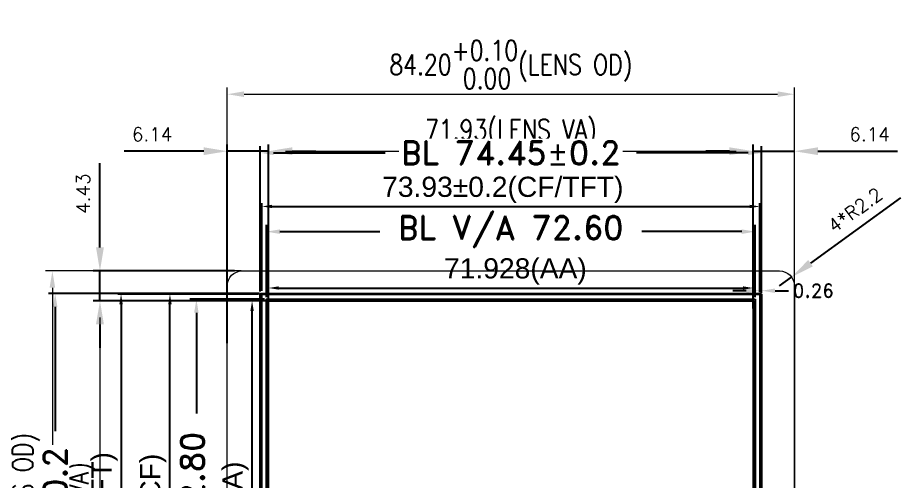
# Model space of a CAD drawing. Header units: millimetres. Extents: x 427 to 2444, y 137 to 817.
# Drawn here: x 1529.3 to 1660.4, y 337.4 to 406.3 of the extents above; entities that cross this region are included whole.
import ezdxf

# ---------------------------------------------------------------- set-up
doc = ezdxf.new("R2010")
doc.units = ezdxf.units.MM
for name, color, linetype in [('DIM', 4, 'Continuous'), ('L90', 1, 'Continuous'), ('L91', 3, 'Continuous'), ('L92', 5, 'Continuous'), ('LCD_FPC', 22, 'Continuous')]:
    doc.layers.add(name, color=color, linetype=linetype)
doc.styles.add('Panel', font='arial.ttf')
doc.styles.add('ROMANS', font='romans.shx', dxfattribs={"width": 0.8})
doc.styles.get("Standard").update_dxf_attribs({"font": 'txt', "bigfont": 'gbcbig.shx'})
doc.styles.add('标注', font='romand.shx')
doc.dimstyles.new('AM_ISO', dxfattribs={"dimtxt": 2, "dimasz": 3.5, "dimexe": 1, "dimexo": 1, "dimgap": 1.5, "dimtad": 1, "dimzin": 9, "dimdsep": 46, "dimtxsty": 'Standard', "dimcen": 0, "dimclrd": 256, "dimclre": 256, "dimclrt": 256, "dimadec": 0, "dimazin": 2, "dimtp": 0.1, "dimtm": 0.1, "dimtfac": 1, "dimtmove": 0, "dimatfit": 3, "dimfxl": 1, "dimtolj": 1, "dimlwd": -1, "dimlwe": -1, "dimarcsym": 1})
doc.dimstyles.new('ISO-25$0', dxfattribs={"dimtxt": 2, "dimasz": 2, "dimexe": 1, "dimexo": 0.3, "dimgap": 0.6, "dimtad": 0, "dimzin": 1, "dimdsep": 46, "dimtxsty": '标注', "dimcen": 0, "dimclrd": 3, "dimclre": 3, "dimclrt": 3, "dimadec": 0, "dimazin": 0, "dimtfac": 1, "dimtmove": 0, "dimatfit": 3, "dimfxl": 1, "dimtolj": 1, "dimarcsym": 0})
doc.dimstyles.new('Panel', dxfattribs={"dimtxt": 3, "dimasz": 1.5, "dimexe": 0.5, "dimexo": 0.5, "dimgap": 0.5, "dimtad": 1, "dimdec": 4, "dimdsep": 46, "dimtxsty": 'Panel', "dimcen": 1.5, "dimclrd": 6, "dimclre": 6, "dimclrt": 6, "dimadec": 0, "dimazin": 0, "dimtfac": 1, "dimtdec": 4, "dimtmove": 0, "dimatfit": 3, "dimfxl": 1, "dimarcsym": 0})
doc.dimstyles.new('ZX', dxfattribs={"dimtxt": 6, "dimasz": 2.5, "dimexe": 1, "dimexo": 0, "dimgap": 0.4, "dimtad": 1, "dimlfac": -1, "dimzin": 1, "dimdsep": 46, "dimtxsty": 'ROMANS', "dimcen": 2.5, "dimclre": 4, "dimadec": 0, "dimazin": 0, "dimtfac": 1, "dimtmove": 0, "dimatfit": 3, "dimfxl": 1, "dimtolj": 1, "dimtzin": 0, "dimlwd": 13, "dimlwe": 13, "dimarcsym": 0})
doc.dimstyles.new('ZX-0.2', dxfattribs={"dimtxt": 6, "dimasz": 2.5, "dimexe": 1, "dimexo": 0, "dimgap": 0.4, "dimtad": 1, "dimlfac": -1, "dimzin": 1, "dimdsep": 46, "dimtxsty": 'ROMANS', "dimcen": 2.5, "dimclre": 4, "dimadec": 0, "dimazin": 0, "dimtol": 1, "dimtm": 0.2, "dimtfac": 1, "dimtmove": 0, "dimatfit": 3, "dimfxl": 1, "dimtolj": 1, "dimtzin": 0, "dimlwd": 13, "dimlwe": 13, "dimarcsym": 1})

# ---------------------------------------------------------------- blocks, each defined once
blk = doc.blocks.new('*D185')
at = {"layer": 'Defpoints', "color": 0}
for p in [(1562.56, 368.67), (1534.49, 284.47), (1575.45, 284.47)]:
    blk.add_point(p, dxfattribs=at)
at = {"layer": 'DIM', "color": 4, "lineweight": 13}
for p, q in [((1562.56, 368.67), (1533.49, 368.67)), ((1575.45, 284.47), (1533.49, 284.47))]:
    blk.add_line(p, q, dxfattribs=at)
at = {"layer": 'DIM', "color": 0, "lineweight": 13}
blk.add_line((1534.49, 366.17), (1534.49, 286.97), dxfattribs=at)
at = {"layer": 'DIM', "color": 0}
for points in [[(1534.08, 366.17), (1534.91, 366.17), (1534.49, 368.67)], [(1534.08, 286.97), (1534.91, 286.97), (1534.49, 284.47)]]:
    blk.add_solid(points, dxfattribs=at)
at = {"layer": 'DIM', "color": 0, "lineweight": 0, "insert": (1530.09, 326.57), "char_height": 3, "attachment_point": 5, "rotation": 90, "style": 'ROMANS'}
blk.add_mtext('\\A1;84.20\\S+0.10^  0.00;(LENS OD)', dxfattribs=at)
blk = doc.blocks.new('*D186')
at = {"layer": 'Defpoints', "color": 0}
for p in [(1567.75, 364.24), (1541.56, 292.31), (1566.65, 292.31)]:
    blk.add_point(p, dxfattribs=at)
at = {"layer": 'DIM', "color": 4, "lineweight": 13}
for p, q in [((1567.75, 364.24), (1540.56, 364.24)), ((1566.65, 292.31), (1540.56, 292.31))]:
    blk.add_line(p, q, dxfattribs=at)
at = {"layer": 'DIM', "color": 0, "lineweight": 13}
blk.add_line((1541.56, 361.74), (1541.56, 294.81), dxfattribs=at)
at = {"layer": 'DIM', "color": 0}
for points in [[(1541.14, 361.74), (1541.97, 361.74), (1541.56, 364.24)], [(1541.14, 294.81), (1541.97, 294.81), (1541.56, 292.31)]]:
    blk.add_solid(points, dxfattribs=at)
at = {"layer": 'DIM', "color": 0, "lineweight": 0, "insert": (1538.87, 327.51), "char_height": 3, "attachment_point": 5, "rotation": 90, "style": 'ROMANS'}
blk.add_mtext('\\A1;71.93(LENS VA)', dxfattribs=at)
blk = doc.blocks.new('*D187')
at = {"layer": 'Defpoints', "color": 0}
for p in [(1644.67, 394.94), (1560.47, 352.03), (1644.67, 294.21)]:
    blk.add_point(p, dxfattribs=at)
at = {"layer": 'DIM', "color": 4, "lineweight": 13}
for p, q in [((1560.47, 352.03), (1560.47, 395.94)), ((1644.67, 294.21), (1644.67, 395.94))]:
    blk.add_line(p, q, dxfattribs=at)
at = {"layer": 'DIM', "color": 0, "lineweight": 13}
blk.add_line((1562.97, 394.94), (1642.17, 394.94), dxfattribs=at)
at = {"layer": 'DIM', "color": 0}
for points in [[(1562.97, 395.36), (1562.97, 394.52), (1560.47, 394.94)], [(1642.17, 395.36), (1642.17, 394.52), (1644.67, 394.94)]]:
    blk.add_solid(points, dxfattribs=at)
at = {"layer": 'DIM', "color": 0, "lineweight": 0, "insert": (1602.57, 399.34), "char_height": 3, "attachment_point": 5, "style": 'ROMANS'}
blk.add_mtext('\\A1;84.20\\S+0.10^  0.00;(LENS OD)', dxfattribs=at)
blk = doc.blocks.new('*D188')
at = {"layer": 'Defpoints', "color": 0}
for p in [(1638.54, 386.47), (1638.54, 360.61), (1566.61, 356.75)]:
    blk.add_point(p, dxfattribs=at)
at = {"layer": 'DIM', "color": 4, "lineweight": 13}
for p, q in [((1566.61, 356.75), (1566.61, 387.47)), ((1638.54, 360.61), (1638.54, 387.47))]:
    blk.add_line(p, q, dxfattribs=at)
at = {"layer": 'DIM', "color": 0, "lineweight": 13}
blk.add_line((1569.11, 386.47), (1636.04, 386.47), dxfattribs=at)
at = {"layer": 'DIM', "color": 0}
for points in [[(1569.11, 386.89), (1569.11, 386.05), (1566.61, 386.47)], [(1636.04, 386.89), (1636.04, 386.05), (1638.54, 386.47)]]:
    blk.add_solid(points, dxfattribs=at)
at = {"layer": 'DIM', "color": 0, "lineweight": 0, "insert": (1602.57, 389.16), "char_height": 3, "attachment_point": 5, "style": 'ROMANS'}
blk.add_mtext('\\A1;71.93(LENS VA)', dxfattribs=at)
blk = doc.blocks.new('*D189')
at = {"layer": 'Defpoints', "color": 0}
for p in [(1541.56, 368.67), (1562.56, 368.67), (1577.2, 364.24)]:
    blk.add_point(p, dxfattribs=at)
at = {"layer": 'DIM'}
for p, q in [((1541.56, 372.17), (1541.56, 384.67)), ((1561.56, 368.67), (1540.56, 368.67)), ((1541.56, 364.24), (1541.56, 368.67)), ((1576.2, 364.24), (1540.56, 364.24)), ((1541.56, 360.74), (1541.56, 357.24))]:
    blk.add_line(p, q, dxfattribs=at)
for points in [[(1540.97, 372.17), (1542.14, 372.17), (1541.56, 368.67)], [(1540.97, 360.74), (1542.14, 360.74), (1541.56, 364.24)]]:
    blk.add_solid(points, dxfattribs=at)
at = {"layer": 'DIM', "lineweight": 0, "insert": (1539.06, 380.17), "char_height": 2, "attachment_point": 5, "rotation": 90}
blk.add_mtext('\\A1;4.43', dxfattribs=at)
blk = doc.blocks.new('*D199')
at = {"layer": 'Defpoints', "color": 0}
for p in [(1644.25, 367.77), (1642.47, 366.47)]:
    blk.add_point(p, dxfattribs=at)
at = {"layer": 'DIM'}
for p, q in [((1660.41, 379.55), (1647.08, 369.83)), ((1642.47, 366.47), (1644.25, 367.77))]:
    blk.add_line(p, q, dxfattribs=at)
blk.add_solid([(1646.73, 370.3), (1647.42, 369.36), (1644.25, 367.77)], dxfattribs=at)
at = {"layer": 'DIM', "lineweight": 0, "insert": (1653.68, 377.74), "char_height": 2, "attachment_point": 5, "rotation": 36.0937}
blk.add_mtext('\\A1;4*R2.2', dxfattribs=at)
blk = doc.blocks.new('*D191')
at = {"layer": 'Defpoints', "color": 0}
for p in [(1644.67, 386.47), (1644.67, 386.47), (1638.54, 362.1)]:
    blk.add_point(p, dxfattribs=at)
at = {"layer": 'DIM'}
for p, q in [((1638.54, 363.1), (1638.54, 387.47)), ((1635.04, 386.47), (1631.54, 386.47)), ((1638.54, 386.47), (1644.67, 386.47)), ((1648.17, 386.47), (1660, 386.47))]:
    blk.add_line(p, q, dxfattribs=at)
for points in [[(1635.04, 387.05), (1635.04, 385.89), (1638.54, 386.47)], [(1648.17, 387.05), (1648.17, 385.89), (1644.67, 386.47)]]:
    blk.add_solid(points, dxfattribs=at)
at = {"layer": 'DIM', "lineweight": 0, "insert": (1655.84, 388.97), "char_height": 2, "attachment_point": 5}
blk.add_mtext('\\A1;6.14', dxfattribs=at)
blk = doc.blocks.new('*D192')
at = {"layer": 'Defpoints', "color": 0}
for p in [(1560.47, 386.47), (1560.47, 356.95), (1566.61, 356.6)]:
    blk.add_point(p, dxfattribs=at)
at = {"layer": 'DIM'}
for p, q in [((1560.47, 357.95), (1560.47, 387.47)), ((1566.61, 357.6), (1566.61, 387.47)), ((1556.97, 386.47), (1545.14, 386.47)), ((1566.61, 386.47), (1560.47, 386.47)), ((1570.11, 386.47), (1573.61, 386.47))]:
    blk.add_line(p, q, dxfattribs=at)
for points in [[(1556.97, 387.05), (1556.97, 385.89), (1560.47, 386.47)], [(1570.11, 387.05), (1570.11, 385.89), (1566.61, 386.47)]]:
    blk.add_solid(points, dxfattribs=at)
at = {"layer": 'DIM', "lineweight": 0, "insert": (1549.3, 388.97), "char_height": 2, "attachment_point": 5}
blk.add_mtext('\\A1;6.14', dxfattribs=at)
blk = doc.blocks.new('*D223')
at = {"color": 6, "linetype": 'Continuous', "lineweight": -2}
for p, q in [((1565.11, 365.24), (1544.19, 365.24)), ((1544.69, 363.74), (1544.69, 288.71)), ((1565.11, 287.21), (1544.19, 287.21))]:
    blk.add_line(p, q, dxfattribs=at)
at = {"color": 6, "linetype": 'Continuous'}
for points in [[(1544.44, 363.74), (1544.94, 363.74), (1544.69, 365.24)], [(1544.44, 288.71), (1544.94, 288.71), (1544.69, 287.21)]]:
    blk.add_solid(points, dxfattribs=at)
at = {"layer": 'Defpoints', "color": 0, "linetype": 'Continuous'}
for p in [(1565.61, 365.24), (1544.69, 287.21), (1565.61, 287.21)]:
    blk.add_point(p, dxfattribs=at)
at = {"color": 6, "linetype": 'Continuous', "insert": (1542.23, 327.22), "char_height": 3, "attachment_point": 5, "rotation": 90, "style": 'Panel'}
blk.add_mtext('78.03%%P0.2(TFT)', dxfattribs=at)
blk = doc.blocks.new('*D224')
at = {"color": 6, "linetype": 'Continuous', "lineweight": -2}
for p, q in [((1565.11, 365.24), (1551.45, 365.24)), ((1551.95, 291.51), (1551.95, 363.74)), ((1565.11, 290.01), (1551.45, 290.01))]:
    blk.add_line(p, q, dxfattribs=at)
at = {"color": 6, "linetype": 'Continuous'}
for points in [[(1551.7, 363.74), (1552.2, 363.74), (1551.95, 365.24)], [(1551.7, 291.51), (1552.2, 291.51), (1551.95, 290.01)]]:
    blk.add_solid(points, dxfattribs=at)
at = {"layer": 'Defpoints', "color": 0, "linetype": 'Continuous'}
for p in [(1551.95, 365.24), (1565.61, 365.24), (1565.61, 290.01)]:
    blk.add_point(p, dxfattribs=at)
at = {"color": 6, "linetype": 'Continuous', "insert": (1549.48, 328.03), "char_height": 3, "attachment_point": 5, "rotation": 90, "style": 'Panel'}
blk.add_mtext('75.23%%P0.2(CF)', dxfattribs=at)
blk = doc.blocks.new('*D225')
at = {"color": 6, "linetype": 'Continuous', "lineweight": -2}
for p, q in [((1566.11, 364.24), (1563.65, 364.24)), ((1564.15, 293.81), (1564.15, 362.74)), ((1566.11, 292.31), (1563.65, 292.31))]:
    blk.add_line(p, q, dxfattribs=at)
at = {"color": 6, "linetype": 'Continuous'}
for points in [[(1563.9, 362.74), (1564.4, 362.74), (1564.15, 364.24)], [(1563.9, 293.81), (1564.4, 293.81), (1564.15, 292.31)]]:
    blk.add_solid(points, dxfattribs=at)
at = {"layer": 'Defpoints', "color": 0, "linetype": 'Continuous'}
for p in [(1564.15, 364.24), (1566.61, 364.24), (1566.61, 292.31)]:
    blk.add_point(p, dxfattribs=at)
at = {"color": 6, "linetype": 'Continuous', "insert": (1561.69, 329.76), "char_height": 3, "attachment_point": 5, "rotation": 90, "style": 'Panel'}
blk.add_mtext('71.928(AA)', dxfattribs=at)
blk = doc.blocks.new('*D226')
at = {"color": 6, "linetype": 'Continuous', "lineweight": -2}
for p, q in [((1565.61, 365.74), (1565.61, 378.76)), ((1567.11, 378.26), (1638.04, 378.26)), ((1639.54, 365.74), (1639.54, 378.76))]:
    blk.add_line(p, q, dxfattribs=at)
at = {"color": 6, "linetype": 'Continuous'}
for points in [[(1567.11, 378.51), (1567.11, 378.01), (1565.61, 378.26)], [(1638.04, 378.51), (1638.04, 378.01), (1639.54, 378.26)]]:
    blk.add_solid(points, dxfattribs=at)
at = {"layer": 'Defpoints', "color": 0, "linetype": 'Continuous'}
for p in [(1639.54, 378.26), (1565.61, 365.24), (1639.54, 365.24)]:
    blk.add_point(p, dxfattribs=at)
at = {"color": 6, "linetype": 'Continuous', "insert": (1601.38, 380.73), "char_height": 3, "attachment_point": 5, "style": 'Panel'}
blk.add_mtext('73.93%%P0.2(CF/TFT)', dxfattribs=at)
blk = doc.blocks.new('*D227')
at = {"color": 6, "linetype": 'Continuous', "lineweight": -2}
for p, q in [((1566.61, 364.74), (1566.61, 366.64)), ((1568.11, 366.14), (1637.04, 366.14)), ((1638.54, 364.74), (1638.54, 366.64))]:
    blk.add_line(p, q, dxfattribs=at)
at = {"color": 6, "linetype": 'Continuous'}
for points in [[(1568.11, 366.39), (1568.11, 365.89), (1566.61, 366.14)], [(1637.04, 366.39), (1637.04, 365.89), (1638.54, 366.14)]]:
    blk.add_solid(points, dxfattribs=at)
at = {"layer": 'Defpoints', "color": 0, "linetype": 'Continuous'}
for p in [(1638.54, 366.14), (1566.61, 364.24), (1638.54, 364.24)]:
    blk.add_point(p, dxfattribs=at)
at = {"color": 6, "linetype": 'Continuous', "insert": (1603.25, 368.61), "char_height": 3, "attachment_point": 5, "style": 'Panel'}
blk.add_mtext('71.928(AA)', dxfattribs=at)
blk = doc.blocks.new('*D230')
at = {"color": 3, "lineweight": -2}
blk.add_line((1566.27, 364.77), (1566.27, 375.52), dxfattribs=at)
at = {"color": 3, "linetype": 'ByBlock', "lineweight": -2}
for p, q in [((1638.87, 364.77), (1638.87, 375.52)), ((1568.27, 374.52), (1583.14, 374.52)), ((1636.87, 374.52), (1622, 374.52))]:
    blk.add_line(p, q, dxfattribs=at)
at = {"color": 3}
for points in [[(1568.27, 374.85), (1568.27, 374.18), (1566.27, 374.52)], [(1636.87, 374.85), (1636.87, 374.18), (1638.87, 374.52)]]:
    blk.add_solid(points, dxfattribs=at)
at = {"layer": 'Defpoints', "color": 0}
for p in [(1638.87, 374.52), (1566.27, 364.47), (1638.87, 364.47)]:
    blk.add_point(p, dxfattribs=at)
at = {"color": 3, "insert": (1602.57, 374.52), "char_height": 3.5, "attachment_point": 5, "style": '标注', "bg_fill": 3, "box_fill_scale": 1.1, "bg_fill_color": 256, "bg_fill_true_color": 13158600, "bg_fill_transparency": 4533484}
blk.add_mtext('\\A1;BL V/A 72.60', dxfattribs=at)
blk = doc.blocks.new('*D231')
at = {"color": 3, "linetype": 'ByBlock', "lineweight": -2}
for p, q in [((1565.97, 364.47), (1554.88, 364.47)), ((1555.88, 362.47), (1555.88, 347.51)), ((1555.88, 293.67), (1555.88, 308.64))]:
    blk.add_line(p, q, dxfattribs=at)
at = {"color": 3, "lineweight": -2}
blk.add_line((1565.97, 291.67), (1554.88, 291.67), dxfattribs=at)
at = {"color": 3}
for points in [[(1555.54, 362.47), (1556.21, 362.47), (1555.88, 364.47)], [(1555.54, 293.67), (1556.21, 293.67), (1555.88, 291.67)]]:
    blk.add_solid(points, dxfattribs=at)
at = {"layer": 'Defpoints', "color": 0}
for p in [(1555.88, 364.47), (1566.27, 364.47), (1566.27, 291.67)]:
    blk.add_point(p, dxfattribs=at)
at = {"color": 3, "insert": (1555.88, 328.07), "char_height": 3.5, "attachment_point": 5, "rotation": 90, "style": '标注', "bg_fill": 3, "box_fill_scale": 1.1, "bg_fill_color": 256, "bg_fill_true_color": 13158600, "bg_fill_transparency": 5203676}
blk.add_mtext('\\A1;BL V/A 72.80', dxfattribs=at)
blk = doc.blocks.new('*D232')
at = {"color": 3, "lineweight": -2}
blk.add_line((1565.35, 365.64), (1565.35, 387.22), dxfattribs=at)
at = {"color": 3, "linetype": 'ByBlock', "lineweight": -2}
for p, q in [((1639.8, 365.46), (1639.8, 387.22)), ((1567.35, 386.22), (1583.9, 386.22)), ((1637.8, 386.22), (1621.24, 386.22))]:
    blk.add_line(p, q, dxfattribs=at)
at = {"color": 3}
for points in [[(1567.35, 386.56), (1567.35, 385.89), (1565.35, 386.22)], [(1637.8, 386.56), (1637.8, 385.89), (1639.8, 386.22)]]:
    blk.add_solid(points, dxfattribs=at)
at = {"layer": 'Defpoints', "color": 0}
for p in [(1639.8, 386.22), (1565.35, 365.34), (1639.8, 365.16)]:
    blk.add_point(p, dxfattribs=at)
at = {"color": 3, "insert": (1602.57, 386.22), "char_height": 3.5, "attachment_point": 5, "style": '标注', "bg_fill": 3, "box_fill_scale": 1.1, "bg_fill_color": 256, "bg_fill_true_color": 13158600, "bg_fill_transparency": 3276846}
blk.add_mtext('\\A1;BL 74.45±0.2', dxfattribs=at)
blk = doc.blocks.new('*D233')
at = {"color": 3, "lineweight": -2}
blk.add_line((1565.25, 365.34), (1533.91, 365.34), dxfattribs=at)
at = {"color": 3, "linetype": 'ByBlock', "lineweight": -2}
for p, q in [((1534.91, 363.34), (1534.91, 344.87)), ((1534.91, 289.06), (1534.91, 307.53)), ((1565.25, 287.06), (1533.91, 287.06))]:
    blk.add_line(p, q, dxfattribs=at)
at = {"color": 3}
for points in [[(1534.58, 363.34), (1535.24, 363.34), (1534.91, 365.34)], [(1534.58, 289.06), (1535.24, 289.06), (1534.91, 287.06)]]:
    blk.add_solid(points, dxfattribs=at)
at = {"layer": 'Defpoints', "color": 0}
for p in [(1565.55, 365.34), (1534.91, 287.06), (1565.55, 287.06)]:
    blk.add_point(p, dxfattribs=at)
at = {"color": 3, "insert": (1534.91, 326.2), "char_height": 3.5, "attachment_point": 5, "rotation": 90, "style": '标注', "bg_fill": 3, "box_fill_scale": 1.1, "bg_fill_color": 256, "bg_fill_true_color": 13158600, "bg_fill_transparency": 5203396}
blk.add_mtext('\\A1;BL 78.28±0.2', dxfattribs=at)
blk = doc.blocks.new('*D235')
at = {"layer": 'Defpoints', "color": 0}
for p in [(1639.8, 365.74), (1639.54, 365.24), (1639.8, 365.14)]:
    blk.add_point(p, dxfattribs=at)
at = {"layer": 'LCD_FPC', "color": 3, "lineweight": -2}
for p, q in [((1637.54, 365.74), (1635.54, 365.74)), ((1639.54, 365.54), (1639.54, 366.74)), ((1639.54, 365.74), (1639.8, 365.74)), ((1639.8, 365.44), (1639.8, 366.74)), ((1641.8, 365.74), (1643.8, 365.74))]:
    blk.add_line(p, q, dxfattribs=at)
at = {"layer": 'LCD_FPC', "color": 3}
for points in [[(1637.54, 366.07), (1637.54, 365.41), (1639.54, 365.74)], [(1641.8, 366.07), (1641.8, 365.41), (1639.8, 365.74)]]:
    blk.add_solid(points, dxfattribs=at)
at = {"layer": 'LCD_FPC', "color": 3, "insert": (1647.49, 365.74), "char_height": 2, "attachment_point": 5, "style": '标注'}
blk.add_mtext('\\A1;0.26', dxfattribs=at)

msp = doc.modelspace()

# ---------------------------------------------------------------- linework, layer by layer
at = {"color": 89, "lineweight": 0}
msp.add_lwpolyline([(1562.6712, 368.67044), (1642.4712, 368.67044, -0.414213562), (1644.6712, 366.47044), (1644.6712, 286.67044, -0.414213562), (1642.4712, 284.47044), (1562.6712, 284.47044, -0.414213562), (1560.4712, 286.67044), (1560.4712, 366.47044, -0.414213562)], format="xyb", close=True, dxfattribs=at)
at = {"color": 7}
msp.add_lwpolyline([(1565.54553, 365.34044), (1639.59687, 365.34044, -0.414216268), (1639.79687, 365.14044), (1639.79615, 287.25844, -0.414210857), (1639.59615, 287.05844), (1565.54615, 287.05844, -0.414211235), (1565.34615, 287.25844), (1565.34553, 365.14044, -0.41421589)], format="xyb", close=True, dxfattribs=at)
at = {"color": 6}
msp.add_lwpolyline([(1565.57053, 365.26544), (1639.57187, 365.26544, -0.414216273), (1639.72187, 365.11544), (1639.72115, 287.28344, -0.414210852), (1639.57115, 287.13344), (1565.57115, 287.13344, -0.41421123), (1565.42115, 287.28344), (1565.42053, 365.11544, -0.414215894)], format="xyb", close=True, dxfattribs=at)
msp.add_lwpolyline([(1638.87115, 364.47344), (1638.87115, 291.67344), (1566.27115, 291.67344), (1566.27115, 364.47344)], close=True, dxfattribs=at)
at = {"layer": 'L90', "color": 7}
msp.add_lwpolyline([(1565.6062, 287.21044), (1565.6062, 365.24044), (1639.5362, 365.24044), (1639.5362, 287.21044), (1565.6062, 287.21044)], close=True, dxfattribs=at)
at = {"layer": 'L91', "color": 7}
msp.add_lwpolyline([(1565.6062, 290.01044), (1565.6062, 365.24044), (1639.5362, 365.24044), (1639.5362, 290.01044), (1565.6062, 290.01044)], close=True, dxfattribs=at)
at = {"layer": 'L92', "color": 5}
msp.add_lwpolyline([(1566.6072, 292.31044), (1566.6072, 364.23844), (1638.5352, 364.23844), (1638.5352, 292.31044), (1566.6072, 292.31044)], close=True, dxfattribs=at)
at = {"layer": 'LCD_FPC'}
msp.add_lwpolyline([(1566.6072, 364.23844), (1638.5352, 364.23844), (1638.5352, 292.31044), (1566.6072, 292.31044)], close=True, dxfattribs=at)

# ---------------------------------------------------------------- dimensions: what is measured, and where the dimension line sits
at = {"linetype": 'Continuous'}
dim = msp.add_linear_dim(base=(1639.5362, 378.25952), p1=(1565.6062, 365.24044), p2=(1639.5362, 365.24044), text='<>%%P0.2(CF/TFT)', dimstyle='Panel', override={"dimgap": 0.5, "dimtad": 1, "dimjust": 0, "dimdec": 4, "dimlfac": 1, "dimpost": '<>', "dimtxsty": 'Panel', "dimse1": 0, "dimse2": 0, "dimsd1": 0, "dimsd2": 0, "dimtofl": 1}, dxfattribs=at)
dim.commit()
dim.dimension.update_dxf_attribs({"geometry": '*D226', "text_midpoint": (1601.38125, 378.25952), "dimtype": 160})
at = {"color": 5, "linetype": 'Continuous'}
dim = msp.add_linear_dim(base=(1638.5352, 366.13973), p1=(1566.6072, 364.23844), p2=(1638.5352, 364.23844), text='<>(AA)', dimstyle='Panel', override={"dimgap": 0.5, "dimtad": 1, "dimjust": 0, "dimdec": 4, "dimlfac": 1, "dimpost": '<>', "dimtxsty": 'Panel', "dimse1": 0, "dimse2": 0, "dimsd1": 0, "dimsd2": 0, "dimtofl": 1}, dxfattribs=at)
dim.commit()
dim.dimension.update_dxf_attribs({"geometry": '*D227', "text_midpoint": (1603.25329, 366.13973), "dimtype": 160})
for base, p1, p2, text, override, picture, middle in [((1544.69283, 287.21044), (1565.6062, 365.24044), (1565.6062, 287.21044), '<>%%P0.2(TFT)', {"dimgap": 0.5, "dimtad": 1, "dimjust": 0, "dimdec": 4, "dimlfac": 1, "dimpost": '<>', "dimtxsty": 'Panel', "dimse1": 0, "dimse2": 0, "dimsd1": 0, "dimsd2": 0, "dimtofl": 1}, '*D223', (1544.69283, 327.21815)), ((1551.9478, 365.24044), (1565.6062, 290.01044), (1565.6062, 365.24044), '<>%%P0.2(CF)', {"dimgap": 0.5, "dimtad": 1, "dimjust": 0, "dimdec": 4, "dimlfac": 1, "dimpost": '<>', "dimtxsty": 'Panel', "dimse1": 0, "dimse2": 0, "dimsd1": 0, "dimsd2": 0, "dimtofl": 1}, '*D224', (1551.9478, 328.03156)), ((1564.15287, 364.23844), (1566.6072, 292.31044), (1566.6072, 364.23844), '<>(AA)', {"dimgap": 0.5, "dimtad": 1, "dimjust": 0, "dimdec": 4, "dimlfac": 1, "dimpost": '<>', "dimse1": 0, "dimse2": 0, "dimsd1": 0, "dimsd2": 0, "dimtofl": 1}, '*D225', (1564.15287, 329.76172))]:
    dim = msp.add_linear_dim(base=base, p1=p1, p2=p2, angle=90, text=text, dimstyle='Panel', override=override, dxfattribs=at)
    dim.commit()
    dim.dimension.update_dxf_attribs({"geometry": picture, "text_midpoint": middle, "dimtype": 160})
at = {"layer": 'DIM', "lineweight": 0}
for base, p1, p2, text, dimstyle, override, picture, middle in [((1644.6712, 394.93854), (1560.4712, 352.02992), (1644.6712, 294.20505), '<>(LENS OD)', 'ZX-0.2', {"dimtxt": 3, "dimgap": 0.4, "dimtol": 1, "dimlim": 0, "dimtp": 0.1, "dimtm": 0}, '*D187', (1602.5712, 394.93854)), ((1638.5352, 386.46964), (1566.6072, 356.74528), (1638.5352, 360.60574), '<>(LENS VA)', 'ZX', {"dimtxt": 3}, '*D188', (1602.5712, 386.46964))]:
    dim = msp.add_linear_dim(base=base, p1=p1, p2=p2, text=text, dimstyle=dimstyle, override=override, dxfattribs=at)
    dim.commit()
    dim.dimension.update_dxf_attribs({"geometry": picture, "text_midpoint": middle, "dimtype": 160})
for base, p1, p2, picture, middle in [((1560.4712, 386.46964), (1566.6072, 356.6007), (1560.4712, 356.95084), '*D192', (1549.30453, 388.96964)), ((1644.6712, 386.46964), (1638.5352, 362.09536), (1644.6712, 386.46964), '*D191', (1655.83787, 388.96964))]:
    dim = msp.add_linear_dim(base=base, p1=p1, p2=p2, dimstyle='AM_ISO', override={"dimfxl": 1.25}, dxfattribs=at)
    dim.commit()
    dim.dimension.update_dxf_attribs({"geometry": picture, "text_midpoint": middle})
dim = msp.add_linear_dim(base=(1541.55692, 368.67044), p1=(1577.20204, 364.23844), p2=(1562.55769, 368.67044), angle=90, dimstyle='AM_ISO', override={"dimfxl": 1.25}, dxfattribs=at)
dim.commit()
dim.dimension.update_dxf_attribs({"geometry": '*D189', "text_midpoint": (1539.05692, 380.17044)})
dim = msp.add_radius_dim(center=(1642.4712, 366.47044), mpoint=(1644.24892, 367.76648), text='4*<>', dimstyle='AM_ISO', override={"dimfxl": 1.25}, dxfattribs=at)
dim.commit()
dim.dimension.update_dxf_attribs({"geometry": '*D199', "text_midpoint": (1653.68489, 377.73957)})
for base, p1, p2, text, dimstyle, override, picture, middle in [((1534.49197, 284.47044), (1562.55769, 368.67044), (1575.44976, 284.47044), '<>(LENS OD)', 'ZX-0.2', {"dimtxt": 3, "dimgap": 0.4, "dimtol": 1, "dimlim": 0, "dimtp": 0.1, "dimtm": 0}, '*D185', (1534.49197, 326.57044)), ((1541.55692, 292.31044), (1567.75162, 364.23844), (1566.6462, 292.31044), '<>(LENS VA)', 'ZX', {"dimtxt": 3}, '*D186', (1541.55692, 327.50545))]:
    dim = msp.add_linear_dim(base=base, p1=p1, p2=p2, angle=90, text=text, dimstyle=dimstyle, override=override, dxfattribs=at)
    dim.commit()
    dim.dimension.update_dxf_attribs({"geometry": picture, "text_midpoint": middle, "dimtype": 160})

# ---------------------------------------------------------------- next in the draw order: dimensions: what is measured, and where the dimension line sits
dim = msp.add_linear_dim(base=(1638.87115, 374.5169), p1=(1566.27115, 364.47344), p2=(1638.87115, 364.47344), text='BL V/A <>', dimstyle='ISO-25$0', override={"dimtxt": 3.5, "dimfxl": 0.18, "dimtfill": 1, "dimtfillclr": 256, "dimarcsym": 1})
dim.commit()
dim.dimension.update_dxf_attribs({"geometry": '*D230', "text_midpoint": (1602.57115, 374.5169)})

# ---------------------------------------------------------------- next in the draw order: dimensions: what is measured, and where the dimension line sits
dim = msp.add_linear_dim(base=(1639.79558, 386.22362), p1=(1565.34553, 365.34044), p2=(1639.79558, 365.16314), text='BL <>', dimstyle='ISO-25$0', override={"dimtxt": 3.5, "dimgap": 0.5, "dimtol": 1, "dimlim": 0, "dimtp": 0.2, "dimtm": 0.2, "dimtfac": 1, "dimtdec": 3, "dimfxl": 0.18, "dimtfill": 1, "dimtfillclr": 256, "dimtolj": 1, "dimarcsym": 1})
dim.commit()
dim.dimension.update_dxf_attribs({"geometry": '*D232', "text_midpoint": (1602.57055, 386.22362)})
dim = msp.add_linear_dim(base=(1555.87758, 364.47344), p1=(1566.27115, 291.67344), p2=(1566.27115, 364.47344), angle=90, text='BL V/A <>', dimstyle='ISO-25$0', override={"dimtxt": 3.5, "dimfxl": 0.18, "dimtfill": 1, "dimtfillclr": 256, "dimarcsym": 1})
dim.commit()
dim.dimension.update_dxf_attribs({"geometry": '*D231', "text_midpoint": (1555.87758, 328.07344)})

# ---------------------------------------------------------------- next in the draw order: dimensions: what is measured, and where the dimension line sits
dim = msp.add_linear_dim(base=(1534.91044, 287.05844), p1=(1565.54553, 365.34044), p2=(1565.54615, 287.05844), angle=90, text='BL <>', dimstyle='ISO-25$0', override={"dimtxt": 3.5, "dimgap": 0.5, "dimtol": 1, "dimlim": 0, "dimtp": 0.2, "dimtm": 0.2, "dimtfac": 1, "dimtdec": 3, "dimfxl": 0.18, "dimtfill": 1, "dimtfillclr": 256, "dimtolj": 1, "dimarcsym": 1})
dim.commit()
dim.dimension.update_dxf_attribs({"geometry": '*D233', "text_midpoint": (1534.91044, 326.19944)})
at = {"layer": 'LCD_FPC'}
dim = msp.add_linear_dim(base=(1639.79687, 365.74044), p1=(1639.5362, 365.24044), p2=(1639.79687, 365.14044), dimstyle='ISO-25$0', override={"dimfxl": 0.8}, dxfattribs=at)
dim.commit()
dim.dimension.update_dxf_attribs({"geometry": '*D235', "text_midpoint": (1647.49211, 365.74044)})

doc.saveas('drawing.dxf')
